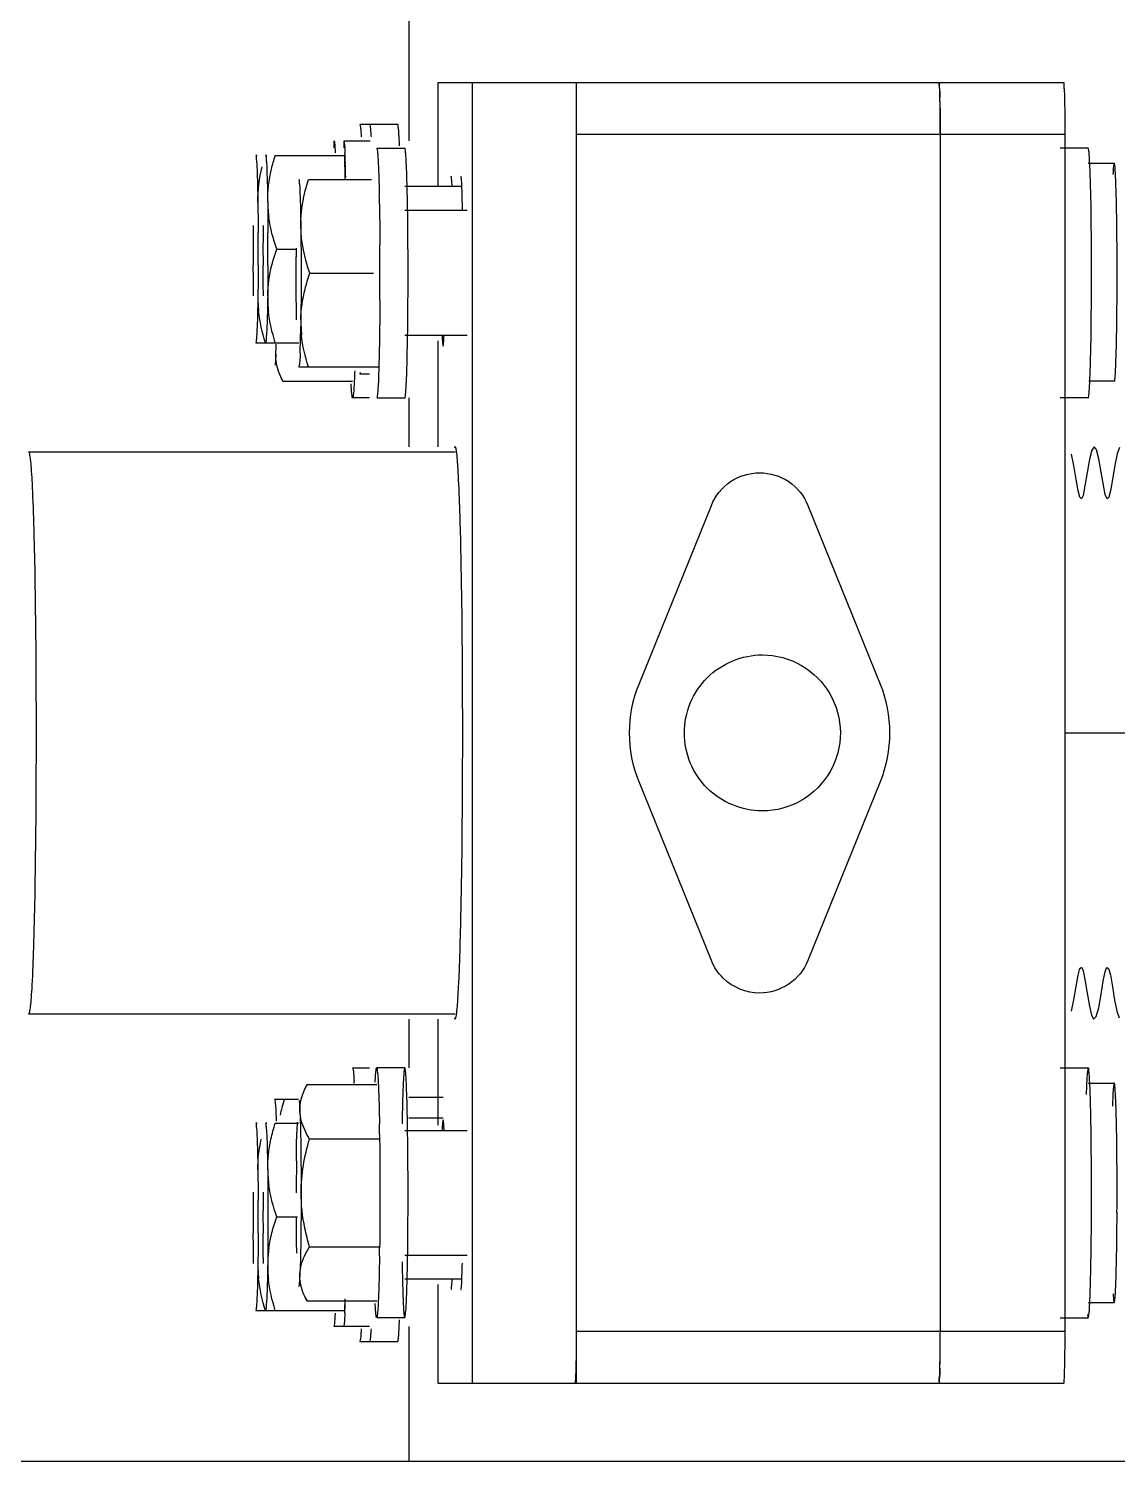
# Model space of a CAD drawing. Header units: millimetres. Extents: x 32496 to 166256, y 3504 to 23939.
# Drawn here: x 98255.1 to 98359.7, y 8093.1 to 8230.8 of the extents above; entities that cross this region are included whole.
import ezdxf

# ---------------------------------------------------------------- set-up
doc = ezdxf.new("R2010")
doc.units = ezdxf.units.MM
doc.layers.get('0').update_dxf_attribs({"lineweight": 35})
doc.layers.add('变压器模型_1__0', color=7, linetype='Continuous')

# ---------------------------------------------------------------- blocks, each defined once
blk = doc.blocks.new('gtrytrgtrr')
at = {"layer": '变压器模型_1__0', "color": 6, "linetype": 'Continuous'}
for p, q in [((66514.76, -72484.29), (66514.76, -72856.4)), ((66517.59, -72860.79), (66517.59, -72850.79)), ((66517.59, -72850.79), (66577.71, -72850.79)), ((66520.86, -72850.79), (66520.86, -72975.79)), ((66530.86, -72850.79), (66530.86, -72975.79)), ((66510.06, -72854.79), (66513.7, -72854.79)), ((66565.85, -72970.79), (66565.85, -72855.79)), ((66577.84, -72970.79), (66577.84, -72855.79)), ((66507.6, -72857.08), (66507.61, -72856.4)), ((66508.55, -72857.08), (66508.55, -72856.4)), ((66508.55, -72856.4), (66511.05, -72856.4)), ((66511.69, -72857.1), (66514.39, -72857.1)), ((66580.06, -72857.1), (66577.36, -72857.1)), ((66500.2, -72857.79), (66500.06, -72857.79)), ((66501.14, -72857.79), (66501, -72857.79)), ((66501.94, -72857.79), (66508.64, -72857.79)), ((66508.67, -72860.04), (66508.64, -72857.79)), ((66580.06, -72858.55), (66582.56, -72858.55)), ((66505.13, -72860.1), (66511.2, -72860.1)), ((66519.78, -72860.79), (66514.39, -72860.79)), ((66511.95, -72862.49), (66511.96, -72862.97)), ((66520.38, -72863.1), (66514.39, -72863.1)), ((66502.08, -72866.79), (66503.98, -72866.79)), ((66505.26, -72869.1), (66511.38, -72869.1)), ((66511.96, -72875.22), (66511.95, -72875.69)), ((66520.38, -72875.1), (66514.39, -72875.1)), ((66500.06, -72875.79), (66501, -72875.79)), ((66501, -72875.79), (66504.19, -72875.79)), ((66517.59, -72885.79), (66517.59, -72875.6)), ((66504.19, -72878.1), (66511.82, -72878.1)), ((66502.52, -72879.22), (66502.68, -72879.49)), ((66502.68, -72879.49), (66509.37, -72879.49)), ((66510.06, -72878.79), (66511, -72878.79)), ((66582.61, -72879.49), (66580.11, -72879.49)), ((66511, -72881.1), (66509.37, -72881.1)), ((66511.69, -72881.1), (66514.39, -72881.1)), ((66514.76, -72881.1), (66514.76, -72885.79)), ((66580.06, -72881.1), (66577.36, -72881.1)), ((66478.24, -72886.29), (66519.23, -72886.29)), ((66583.07, -72885.86), (66582.83, -72886.47)), ((66579.75, -72889.56), (66579.56, -72890.46)), ((66581.7, -72890.39), (66581.52, -72889.49)), ((66536.9, -72908.6), (66543.85, -72891.42)), ((66553.12, -72891.42), (66560.07, -72908.6)), ((66543.85, -72935.17), (66536.9, -72917.98)), ((66560.07, -72917.98), (66553.12, -72935.17)), ((66579.25, -72935.94), (66579.4, -72935.79)), ((66581.69, -72936.25), (66581.83, -72935.85)), ((66582.19, -72936.54), (66582.39, -72937.7)), ((66580.17, -72939.55), (66580.39, -72940.41)), ((66478.24, -72940.29), (66519.23, -72940.29)), ((66514.76, -72940.79), (66514.76, -72945.49)), ((66517.59, -72950.99), (66517.59, -72940.79)), ((66580.39, -72940.41), (66580.58, -72940.77)), ((66509.37, -72945.49), (66511, -72945.49)), ((66514.39, -72945.49), (66511.69, -72945.49)), ((66577.36, -72945.49), (66580.06, -72945.49)), ((66580.06, -72946.94), (66582.56, -72946.94)), ((66504.99, -72947.09), (66504.83, -72947.36)), ((66504.99, -72947.09), (66511.69, -72947.09)), ((66514.76, -72948.29), (66518.07, -72948.29)), ((66501.87, -72948.49), (66504.18, -72948.49)), ((66500.2, -72950.79), (66500.06, -72950.79)), ((66501.14, -72950.79), (66501, -72950.79)), ((66501.94, -72950.79), (66504.18, -72950.79)), ((66514.76, -72950.29), (66518.07, -72950.29)), ((66505.23, -72952.29), (66511.92, -72952.29)), ((66514.39, -72951.49), (66520.38, -72951.49)), ((66502.08, -72959.79), (66504.07, -72959.79)), ((66505.23, -72962.68), (66511.92, -72962.68)), ((66514.39, -72963.49), (66520.38, -72963.49)), ((66519.78, -72965.79), (66514.39, -72965.79)), ((66504.83, -72967.61), (66504.99, -72967.88)), ((66517.59, -72975.79), (66517.59, -72966.29)), ((66500.06, -72968.79), (66501, -72968.79)), ((66501, -72968.79), (66508.64, -72968.79)), ((66504.99, -72967.88), (66511.69, -72967.88)), ((66508.64, -72968.79), (66508.65, -72967.67)), ((66580.06, -72968.04), (66582.56, -72968.04)), ((66511, -72970.34), (66507.56, -72970.34)), ((66514.39, -72969.49), (66511.69, -72969.49)), ((66514.76, -72970.34), (66514.76, -72983.29)), ((66577.36, -72969.49), (66580.06, -72969.49)), ((66510.06, -72971.79), (66513.7, -72971.79)), ((66517.59, -72975.79), (66577.71, -72975.79)), ((66441.26, -72983.29), (66963.68, -72983.29))]:
    blk.add_line(p, q, dxfattribs=at)
at = {"layer": '变压器模型_1__0', "color": 9, "linetype": 'Continuous'}
for p, q in [((66577.84, -72855.79), (66530.86, -72855.79)), ((66577.84, -72913.29), (66652.84, -72913.29)), ((66530.86, -72970.79), (66577.84, -72970.79))]:
    blk.add_line(p, q, dxfattribs=at)
at = {"layer": '变压器模型_1__0', "color": 6, "linetype": 'Continuous'}
for points in [[(66580.4, -72886.13), (66580.18, -72886.99), (66579.96, -72888.25), (66579.75, -72889.56)], [(66580.83, -72886.02), (66580.63, -72885.8), (66580.4, -72886.13)], [(66581.09, -72886.94), (66580.86, -72886.09), (66580.83, -72886.02)], [(66579.09, -72890.03), (66578.9, -72888.95), (66578.68, -72887.6), (66578.46, -72886.5)], [(66581.52, -72889.49), (66581.32, -72888.23), (66581.09, -72886.94)], [(66582.83, -72886.47), (66582.61, -72887.56), (66582.38, -72888.93), (66582.19, -72890.03), (66582.03, -72890.64), (66582, -72890.7)], [(66579.56, -72890.46), (66579.41, -72890.78), (66579.25, -72890.65), (66579.09, -72890.03)], [(66582, -72890.7), (66581.87, -72890.78), (66581.7, -72890.39)], [(66578.47, -72940.03), (66578.68, -72938.94), (66578.9, -72937.65), (66579.08, -72936.56), (66579.25, -72935.94)], [(66579.4, -72935.79), (66579.57, -72936.16), (66579.74, -72936.99), (66579.95, -72938.3), (66580.17, -72939.55)], [(66581.83, -72935.85), (66581.85, -72935.82), (66582.02, -72935.92), (66582.19, -72936.54)], [(66580.84, -72940.55), (66581.08, -72939.7), (66581.31, -72938.41), (66581.51, -72937.16), (66581.69, -72936.25)], [(66582.39, -72937.7), (66582.6, -72938.98), (66582.81, -72940.04), (66583.02, -72940.66)], [(66580.58, -72940.77), (66580.61, -72940.78), (66580.84, -72940.55)]]:
    blk.add_lwpolyline(points, dxfattribs=at)
for centre, radius, start, end in [((66472.96, -72854.64), 92.88, 0.8348, 1.4687), ((66483.76, -72857.61), 30.12, 3.0116, 3.7504), ((66456.51, -72859.03), 57.41, 2.1398, 2.9904), ((66442.07, -72860.67), 66.64, 1.8286, 2.7011), ((66377.34, -72862.79), 131.4, 1.2619, 1.8527), ((66513.26, -72862.1), 12.05, 180.9212, 187.9254), ((66269.56, -72866.65), 242.43, 0.9828, 1.1846), ((66325.94, -72866.88), 254.43, 0.9014, 1.1645), ((66333.03, -72867.59), 249.8, 0.8397, 0.9751), ((66819.79, -72866.71), 319.97, 179.6105, 179.7349), ((66837.15, -72866.79), 337.33, 179.7345, 180.2655), ((66162.97, -72866.79), 337.33, 359.7345, 0.2655), ((66820.82, -72866.71), 320.05, 179.6122, 179.7348), ((66838.09, -72866.79), 337.33, 179.7345, 180.2655), ((66163.91, -72866.79), 337.33, 359.7345, 0.2655), ((66822.72, -72869.01), 318.77, 179.5882, 179.735), ((66065.28, -72869.1), 446.72, 359.6639, 0.3483), ((66067.98, -72869.1), 446.72, 359.6517, 0.3361), ((66133.66, -72869.1), 446.72, 359.6517, 0.3361), ((66512.25, -72871.46), 11.98, 179.1833, 186.2132), ((66513.19, -72871.46), 11.98, 179.1833, 186.2132), ((66516.38, -72873.77), 11.98, 179.1789, 186.2104), ((66295.73, -72870.05), 287.1, 359.1498, 359.3636), ((66259.75, -72871.3), 254.93, 358.8194, 359.1184), ((66327.91, -72871.35), 252.46, 358.8185, 359.0985), ((66342.82, -72870.75), 240.01, 358.9188, 359.1511), ((66436.88, -72874.01), 65.18, 357.462, 358.3113), ((66535.62, -72877.49), 44.64, 356.9442, 357.304), ((66441.35, -72933.8), 78.3, 356.3803, 357.1947), ((66464.98, -72949.09), 44.6, 2.6983, 3.0559), ((66514.57, -72951.42), 68.2, 1.8464, 2.6374), ((66518.39, -72953.57), 16.38, 164.8248, 167.5179), ((66521.05, -72954.3), 19.14, 162.3179, 164.8199), ((66627.95, -72954.39), 123.97, 178.29, 178.7572), ((66234.24, -72955.67), 277.75, 0.8815, 0.9953), ((66204.29, -72956.13), 307.71, 0.7371, 0.8811), ((66206.19, -72956.14), 308.5, 0.7317, 0.8813), ((66274.43, -72956.11), 305.94, 0.7313, 0.9028), ((66342.15, -72955.84), 240.68, 0.8359, 1.0706), ((66827.7, -72957.44), 323.74, 179.4632, 180.0079), ((66513.26, -72955.1), 12.05, 180.9212, 187.9254), ((66818.66, -72959.7), 318.84, 179.5895, 179.735), ((66819.7, -72959.7), 318.93, 179.5912, 179.735), ((66132.38, -72957.48), 448, 359.8636, 359.9998), ((66190.39, -72957.48), 392.45, 359.8388, 359.9997), ((66837.15, -72959.79), 337.33, 179.7345, 180.2655), ((66162.97, -72959.79), 337.33, 359.7345, 0.2655), ((66838.09, -72959.79), 337.33, 179.7345, 180.2655), ((66168.6, -72957.69), 411.78, 359.3948, 359.7662), ((66189.91, -72957.49), 392.92, 359.7219, 359.8393), ((66801.47, -72957.74), 297.52, 180.4042, 180.5436), ((66513.26, -72964.48), 12.05, 172.0785, 179.08), ((66203.49, -72958.83), 308.5, 359.1187, 359.2683), ((66206.99, -72958.84), 307.71, 359.1189, 359.2629), ((66270.91, -72958.81), 309.46, 359.0981, 359.2996), ((66341.81, -72959.13), 241.02, 358.9303, 359.189), ((66512.25, -72964.46), 11.98, 179.1833, 186.2132), ((66513.19, -72964.46), 11.98, 179.1833, 186.2132), ((66382.51, -72962.55), 132.14, 358.0943, 358.5196), ((66443.84, -72966), 64.86, 357.299, 358.1396), ((66456.93, -72967.57), 56.98, 356.9905, 357.8633), ((66472.96, -72971.95), 92.88, 358.5313, 359.1652)]:
    blk.add_arc(centre, radius, start, end, dxfattribs=at)
for points, knots in [([(66565.85, -72855.79), (66565.85, -72855.15), (66565.84, -72853.98), (66565.82, -72852.58), (66565.79, -72851.7), (66565.79, -72851.21), (66565.73, -72850.99), (66565.75, -72850.79), (66565.72, -72850.79)], [0, 0, 0, 0, 0.381777, 0.706451, 0.830657, 0.922865, 0.979922, 1, 1, 1, 1]), ([(66565.72, -72850.79), (66565.77, -72850.79), (66565.71, -72851.15), (66565.77, -72851.3), (66565.78, -72851.47)], [0, 0, 0, 0, 0.259581, 1, 1, 1, 1]), ([(66577.83, -72853.28), (66577.82, -72852.94), (66577.79, -72852.35), (66577.81, -72851.51), (66577.71, -72851.15), (66577.77, -72850.79), (66577.71, -72850.79)], [0, 0, 0, 0, 0.413672, 0.730793, 0.930119, 1, 1, 1, 1]), ([(66565.83, -72853.28), (66565.83, -72853.48), (66565.84, -72854.32), (66565.85, -72855.15), (66565.85, -72855.79)], [0, 0, 0, 0, 0.235517, 1, 1, 1, 1]), ([(66577.84, -72855.79), (66577.84, -72855.15), (66577.84, -72854.32), (66577.83, -72853.48), (66577.83, -72853.28)], [0, 0, 0, 0, 0.764478, 1, 1, 1, 1]), ([(66510.06, -72854.79), (66510.09, -72854.79), (66510.1, -72854.95), (66510.14, -72855.13), (66510.17, -72855.54), (66510.19, -72855.84), (66510.2, -72856.02)], [0, 0, 0, 0, 0.069702, 0.260174, 0.571225, 1, 1, 1, 1]), ([(66511, -72854.79), (66511.03, -72854.79), (66511.04, -72854.95), (66511.08, -72855.13), (66511.11, -72855.54), (66511.13, -72855.84), (66511.14, -72856.02)], [0, 0, 0, 0, 0.069702, 0.260174, 0.571225, 1, 1, 1, 1]), ([(66513.8, -72855.4), (66513.79, -72855.24), (66513.74, -72855.11), (66513.75, -72854.79), (66513.7, -72854.79)], [0, 0, 0, 0, 0.738446, 1, 1, 1, 1]), ([(66513.82, -72855.64), (66513.81, -72855.6), (66513.81, -72855.52), (66513.8, -72855.44), (66513.8, -72855.4)], [0, 0, 0, 0, 0.520681, 1, 1, 1, 1]), ([(66507.61, -72856.4), (66507.62, -72856.46), (66507.66, -72856.84), (66507.68, -72857.22), (66507.69, -72857.53)], [0, 0, 0, 0, 0.162069, 1, 1, 1, 1]), ([(66508.55, -72856.4), (66508.56, -72856.46), (66508.6, -72856.84), (66508.62, -72857.22), (66508.63, -72857.53)], [0, 0, 0, 0, 0.162069, 1, 1, 1, 1]), ([(66511.69, -72857.1), (66511.71, -72857.1), (66511.73, -72857.25), (66511.77, -72857.44), (66511.79, -72857.85), (66511.81, -72858.15), (66511.82, -72858.32)], [0, 0, 0, 0, 0.069702, 0.260174, 0.571225, 1, 1, 1, 1]), ([(66514.52, -72858.34), (66514.51, -72858.16), (66514.49, -72857.86), (66514.47, -72857.44), (66514.43, -72857.26), (66514.41, -72857.1), (66514.39, -72857.1)], [0, 0, 0, 0, 0.428782, 0.739861, 0.93035, 1, 1, 1, 1]), ([(66580.2, -72858.34), (66580.19, -72858.16), (66580.17, -72857.86), (66580.15, -72857.44), (66580.1, -72857.26), (66580.09, -72857.1), (66580.06, -72857.1)], [0, 0, 0, 0, 0.428782, 0.739861, 0.93035, 1, 1, 1, 1]), ([(66500.06, -72857.79), (66500.12, -72857.79), (66500.09, -72858.11), (66500.18, -72858.46), (66500.18, -72859.26), (66500.21, -72859.82), (66500.22, -72860.16)], [0, 0, 0, 0, 0.067704, 0.261039, 0.575205, 1, 1, 1, 1]), ([(66501, -72857.79), (66501.06, -72857.79), (66501.03, -72858.11), (66501.12, -72858.45), (66501.12, -72859.25), (66501.15, -72859.81), (66501.16, -72860.14)], [0, 0, 0, 0, 0.0677, 0.260989, 0.575133, 1, 1, 1, 1]), ([(66511.82, -72858.32), (66511.84, -72858.54), (66511.89, -72859.65), (66511.91, -72860.75), (66511.93, -72861.64)], [0, 0, 0, 0, 0.196806, 1, 1, 1, 1]), ([(66514.61, -72860.62), (66514.6, -72860.4), (66514.58, -72859.64), (66514.55, -72858.88), (66514.52, -72858.34)], [0, 0, 0, 0, 0.291747, 1, 1, 1, 1]), ([(66580.31, -72861.71), (66580.3, -72861.37), (66580.28, -72860.25), (66580.24, -72859.12), (66580.2, -72858.34)], [0, 0, 0, 0, 0.300006, 1, 1, 1, 1]), ([(66582.56, -72858.55), (66582.54, -72858.55), (66582.53, -72858.68), (66582.46, -72858.98), (66582.45, -72859.36), (66582.44, -72859.62)], [0, 0, 0, 0, 0.069707, 0.260191, 1, 1, 1, 1]), ([(66582.59, -72858.59), (66582.58, -72858.58), (66582.58, -72858.56), (66582.57, -72858.55), (66582.56, -72858.55)], [0, 0, 0, 0, 0.679669, 1, 1, 1, 1]), ([(66582.61, -72858.73), (66582.61, -72858.71), (66582.6, -72858.66), (66582.59, -72858.61), (66582.59, -72858.59)], [0, 0, 0, 0, 0.582275, 1, 1, 1, 1]), ([(66582.69, -72859.84), (66582.69, -72859.71), (66582.67, -72859.35), (66582.65, -72858.98), (66582.61, -72858.73)], [0, 0, 0, 0, 0.330664, 1, 1, 1, 1]), ([(66500.22, -72860.16), (66500.23, -72860.32), (66500.24, -72861.03), (66500.26, -72861.74), (66500.27, -72862.29)], [0, 0, 0, 0, 0.226969, 1, 1, 1, 1]), ([(66501.16, -72860.14), (66501.17, -72860.3), (66501.19, -72861.02), (66501.2, -72861.74), (66501.21, -72862.29)], [0, 0, 0, 0, 0.226654, 1, 1, 1, 1]), ([(66504.19, -72860.1), (66504.24, -72860.1), (66504.22, -72860.38), (66504.3, -72860.69), (66504.3, -72861.4), (66504.33, -72861.9), (66504.34, -72862.2)], [0, 0, 0, 0, 0.067688, 0.260366, 0.574189, 1, 1, 1, 1]), ([(66518.93, -72860.76), (66518.92, -72860.52), (66518.92, -72860.18), (66518.86, -72859.92), (66518.86, -72859.79), (66518.83, -72859.79)], [0, 0, 0, 0, 0.739652, 0.93109, 1, 1, 1, 1]), ([(66519.87, -72860.76), (66519.86, -72860.52), (66519.86, -72860.18), (66519.8, -72859.92), (66519.8, -72859.79), (66519.78, -72859.79)], [0, 0, 0, 0, 0.739652, 0.93109, 1, 1, 1, 1]), ([(66582.79, -72863.34), (66582.79, -72862.99), (66582.76, -72861.82), (66582.73, -72860.65), (66582.69, -72859.84)], [0, 0, 0, 0, 0.298013, 1, 1, 1, 1]), ([(66514.66, -72862.97), (66514.65, -72862.76), (66514.64, -72861.98), (66514.62, -72861.2), (66514.61, -72860.62)], [0, 0, 0, 0, 0.26773, 1, 1, 1, 1]), ([(66519.93, -72863.06), (66519.93, -72862.83), (66519.91, -72862.06), (66519.89, -72861.3), (66519.87, -72860.76)], [0, 0, 0, 0, 0.294155, 1, 1, 1, 1]), ([(66500.27, -72862.29), (66500.27, -72862.52), (66500.28, -72863.5), (66500.29, -72864.48), (66500.29, -72865.23)], [0, 0, 0, 0, 0.236446, 1, 1, 1, 1]), ([(66501.21, -72862.29), (66501.21, -72862.52), (66501.22, -72863.5), (66501.23, -72864.48), (66501.24, -72865.23)], [0, 0, 0, 0, 0.236446, 1, 1, 1, 1]), ([(66504.34, -72862.2), (66504.35, -72862.38), (66504.37, -72863.18), (66504.38, -72863.98), (66504.39, -72864.6)], [0, 0, 0, 0, 0.222097, 1, 1, 1, 1]), ([(66511.96, -72862.97), (66511.96, -72863.24), (66511.98, -72864.38), (66511.99, -72865.51), (66511.99, -72866.38)], [0, 0, 0, 0, 0.237739, 1, 1, 1, 1]), ([(66514.69, -72866.48), (66514.69, -72866.17), (66514.68, -72865), (66514.67, -72863.84), (66514.66, -72862.97)], [0, 0, 0, 0, 0.260923, 1, 1, 1, 1]), ([(66580.37, -72866.48), (66580.37, -72866.16), (66580.36, -72864.96), (66580.35, -72863.76), (66580.33, -72862.88)], [0, 0, 0, 0, 0.261388, 1, 1, 1, 1]), ([(66582.84, -72868.18), (66582.84, -72867.81), (66582.83, -72866.39), (66582.82, -72864.97), (66582.8, -72863.93)], [0, 0, 0, 0, 0.260839, 1, 1, 1, 1]), ([(66504.39, -72864.6), (66504.4, -72865.32), (66504.43, -72868.32), (66504.43, -72871.32), (66504.39, -72873.6)], [0, 0, 0, 0, 0.241088, 1, 1, 1, 1]), ([(66499.86, -72871.29), (66499.85, -72871.06), (66499.84, -72870.08), (66499.83, -72869.1), (66499.83, -72868.35)], [0, 0, 0, 0, 0.236446, 1, 1, 1, 1]), ([(66500.29, -72868.35), (66500.29, -72868.61), (66500.29, -72869.59), (66500.28, -72870.57), (66500.27, -72871.29)], [0, 0, 0, 0, 0.261286, 1, 1, 1, 1]), ([(66500.8, -72871.29), (66500.8, -72871.06), (66500.78, -72870.08), (66500.78, -72869.1), (66500.77, -72868.35)], [0, 0, 0, 0, 0.236446, 1, 1, 1, 1]), ([(66501.24, -72868.35), (66501.23, -72868.61), (66501.23, -72869.59), (66501.22, -72870.57), (66501.21, -72871.29)], [0, 0, 0, 0, 0.261286, 1, 1, 1, 1]), ([(66503.98, -72873.6), (66503.98, -72873.12), (66503.95, -72871.1), (66503.95, -72869.08), (66503.96, -72867.53)], [0, 0, 0, 0, 0.234212, 1, 1, 1, 1]), ([(66582.82, -72873.24), (66582.82, -72872.83), (66582.84, -72871.15), (66582.84, -72869.46), (66582.84, -72868.18)], [0, 0, 0, 0, 0.240744, 1, 1, 1, 1]), ([(66500.27, -72871.29), (66500.26, -72871.72), (66500.23, -72873.04), (66500.21, -72874.36), (66500.14, -72875.25)], [0, 0, 0, 0, 0.324034, 1, 1, 1, 1]), ([(66501.21, -72871.29), (66501.2, -72871.72), (66501.18, -72873.04), (66501.15, -72874.36), (66501.08, -72875.25)], [0, 0, 0, 0, 0.324034, 1, 1, 1, 1]), ([(66511.99, -72871.72), (66511.99, -72872.02), (66511.98, -72873.19), (66511.97, -72874.36), (66511.96, -72875.22)], [0, 0, 0, 0, 0.260923, 1, 1, 1, 1]), ([(66514.66, -72875.22), (66514.66, -72874.95), (66514.68, -72873.82), (66514.69, -72872.68), (66514.69, -72871.81)], [0, 0, 0, 0, 0.237739, 1, 1, 1, 1]), ([(66580.33, -72875.32), (66580.34, -72875.04), (66580.35, -72873.87), (66580.36, -72872.7), (66580.37, -72871.81)], [0, 0, 0, 0, 0.237177, 1, 1, 1, 1]), ([(66504.39, -72873.6), (66504.38, -72874.63), (66504.27, -72876.1), (66504.34, -72877.62), (66504.21, -72878.06)], [0, 0, 0, 0, 0.69153, 1, 1, 1, 1]), ([(66501.08, -72875.25), (66501.08, -72875.31), (66501.06, -72875.48), (66501.06, -72875.65), (66501.02, -72875.76)], [0, 0, 0, 0, 0.35839, 1, 1, 1, 1]), ([(66517.98, -72875.11), (66517.99, -72875.36), (66517.99, -72875.7), (66518.05, -72875.97), (66518.05, -72876.1), (66518.07, -72876.1)], [0, 0, 0, 0, 0.739541, 0.931139, 1, 1, 1, 1]), ([(66518.07, -72876.1), (66518.09, -72876.1), (66518.09, -72875.97), (66518.15, -72875.71), (66518.15, -72875.36), (66518.16, -72875.12)], [0, 0, 0, 0, 0.069145, 0.260721, 1, 1, 1, 1]), ([(66582.73, -72877.34), (66582.74, -72877.19), (66582.76, -72876.5), (66582.78, -72875.81), (66582.79, -72875.28)], [0, 0, 0, 0, 0.2253, 1, 1, 1, 1]), ([(66500.08, -72875.76), (66500.08, -72875.77), (66500.08, -72875.78), (66500.07, -72875.79), (66500.06, -72875.79)], [0, 0, 0, 0, 0.6749, 1, 1, 1, 1]), ([(66500.1, -72875.65), (66500.1, -72875.67), (66500.09, -72875.71), (66500.09, -72875.74), (66500.08, -72875.76)], [0, 0, 0, 0, 0.579917, 1, 1, 1, 1]), ([(66501.02, -72875.76), (66501.02, -72875.77), (66501.02, -72875.78), (66501.01, -72875.79), (66501, -72875.79)], [0, 0, 0, 0, 0.6749, 1, 1, 1, 1]), ([(66511.95, -72875.69), (66511.94, -72876.12), (66511.91, -72877.5), (66511.88, -72878.89), (66511.83, -72879.86)], [0, 0, 0, 0, 0.304127, 1, 1, 1, 1]), ([(66514.52, -72879.87), (66514.54, -72879.65), (66514.59, -72878.55), (66514.61, -72877.44), (66514.63, -72876.55)], [0, 0, 0, 0, 0.196806, 1, 1, 1, 1]), ([(66580.21, -72879.59), (66580.22, -72879.38), (66580.27, -72878.37), (66580.29, -72877.36), (66580.31, -72876.55)], [0, 0, 0, 0, 0.205398, 1, 1, 1, 1]), ([(66501.99, -72876.89), (66501.99, -72877.01), (66501.97, -72877.37), (66501.95, -72877.73), (66501.92, -72877.96)], [0, 0, 0, 0, 0.337315, 1, 1, 1, 1]), ([(66504.21, -72878.06), (66504.21, -72878.07), (66504.2, -72878.08), (66504.19, -72878.1), (66504.19, -72878.1)], [0, 0, 0, 0, 0.6749, 1, 1, 1, 1]), ([(66582.68, -72878.6), (66582.69, -72878.51), (66582.71, -72878.09), (66582.72, -72877.67), (66582.73, -72877.34)], [0, 0, 0, 0, 0.216463, 1, 1, 1, 1]), ([(66509.57, -72878.5), (66509.56, -72878.75), (66509.53, -72879.52), (66509.5, -72880.28), (66509.44, -72880.79)], [0, 0, 0, 0, 0.333885, 1, 1, 1, 1]), ([(66510.07, -72878.78), (66510.07, -72878.78), (66510.07, -72878.79), (66510.06, -72878.79), (66510.06, -72878.79)], [0, 0, 0, 0, 0.616011, 1, 1, 1, 1]), ([(66510.1, -72878.66), (66510.1, -72878.68), (66510.09, -72878.72), (66510.08, -72878.76), (66510.07, -72878.78)], [0, 0, 0, 0, 0.613394, 1, 1, 1, 1]), ([(66582.61, -72879.49), (66582.62, -72879.44), (66582.65, -72879.14), (66582.67, -72878.84), (66582.68, -72878.6)], [0, 0, 0, 0, 0.169211, 1, 1, 1, 1]), ([(66509.37, -72881.1), (66509.34, -72881.1), (66509.33, -72880.92), (66509.28, -72880.72), (66509.26, -72880.26), (66509.24, -72879.94), (66509.23, -72879.74)], [0, 0, 0, 0, 0.06828, 0.257991, 0.570427, 1, 1, 1, 1]), ([(66509.44, -72880.79), (66509.44, -72880.83), (66509.41, -72880.92), (66509.43, -72881.1), (66509.37, -72881.1)], [0, 0, 0, 0, 0.428297, 1, 1, 1, 1]), ([(66511.83, -72879.86), (66511.82, -72880.04), (66511.79, -72880.34), (66511.77, -72880.75), (66511.73, -72880.94), (66511.72, -72881.1), (66511.69, -72881.1)], [0, 0, 0, 0, 0.428782, 0.739861, 0.93035, 1, 1, 1, 1]), ([(66514.39, -72881.1), (66514.41, -72881.1), (66514.43, -72880.94), (66514.47, -72880.75), (66514.49, -72880.35), (66514.51, -72880.05), (66514.52, -72879.87)], [0, 0, 0, 0, 0.069702, 0.260174, 0.571225, 1, 1, 1, 1]), ([(66580.06, -72881.1), (66580.09, -72881.1), (66580.1, -72880.94), (66580.15, -72880.75), (66580.17, -72880.35), (66580.19, -72880.05), (66580.2, -72879.87)], [0, 0, 0, 0, 0.069702, 0.260174, 0.571225, 1, 1, 1, 1]), ([(66519.23, -72885.79), (66519.21, -72885.79), (66519.18, -72885.84), (66519.17, -72885.88), (66519.16, -72885.91)], [0, 0, 0, 0, 0.318941, 1, 1, 1, 1]), ([(66519.29, -72885.91), (66519.28, -72885.88), (66519.27, -72885.84), (66519.24, -72885.79), (66519.23, -72885.79)], [0, 0, 0, 0, 0.679655, 1, 1, 1, 1]), ([(66519.38, -72886.4), (66519.37, -72886.35), (66519.35, -72886.18), (66519.32, -72886.02), (66519.29, -72885.91)], [0, 0, 0, 0, 0.320442, 1, 1, 1, 1]), ([(66519.56, -72888.97), (66519.55, -72888.69), (66519.5, -72887.84), (66519.45, -72886.98), (66519.38, -72886.4)], [0, 0, 0, 0, 0.320484, 1, 1, 1, 1]), ([(66519.74, -72893.84), (66519.72, -72893.38), (66519.68, -72891.75), (66519.62, -72890.12), (66519.56, -72888.97)], [0, 0, 0, 0, 0.287235, 1, 1, 1, 1]), ([(66543.85, -72891.42), (66544.22, -72890.51), (66545.52, -72888.89), (66547.51, -72888.29), (66548.48, -72888.29)], [0, 0, 0, 0, 0.499901, 1, 1, 1, 1]), ([(66548.48, -72888.29), (66549.46, -72888.29), (66551.45, -72888.89), (66552.75, -72890.51), (66553.12, -72891.42)], [0, 0, 0, 0, 0.499812, 1, 1, 1, 1]), ([(66519.95, -72913.29), (66519.95, -72911.51), (66519.93, -72905.02), (66519.86, -72898.54), (66519.74, -72893.84)], [0, 0, 0, 0, 0.275336, 1, 1, 1, 1]), ([(66548.75, -72920.79), (66546.83, -72920.79), (66542.85, -72919.17), (66540.45, -72913.29), (66542.85, -72907.42), (66546.83, -72905.79), (66548.75, -72905.79)], [0, 0, 0, 0, 0.250033, 0.499974, 0.749928, 1, 1, 1, 1]), ([(66555.23, -72909.53), (66555.88, -72910.65), (66556.6, -72913.26), (66555.9, -72915.88), (66555.26, -72917)], [0, 0, 0, 0, 0.500001, 1, 1, 1, 1]), ([(66519.73, -72932.86), (66519.77, -72931.47), (66519.91, -72924.94), (66519.95, -72918.42), (66519.95, -72913.29)], [0, 0, 0, 0, 0.213615, 1, 1, 1, 1]), ([(66519.56, -72937.63), (66519.58, -72937.3), (66519.65, -72935.71), (66519.7, -72934.11), (66519.73, -72932.86)], [0, 0, 0, 0, 0.211721, 1, 1, 1, 1]), ([(66553.12, -72935.17), (66552.75, -72936.07), (66551.45, -72937.69), (66549.46, -72938.29), (66548.48, -72938.29)], [0, 0, 0, 0, 0.500044, 1, 1, 1, 1]), ([(66519.29, -72940.67), (66519.32, -72940.58), (66519.43, -72939.94), (66519.46, -72939.3), (66519.5, -72938.75)], [0, 0, 0, 0, 0.13922, 1, 1, 1, 1]), ([(66519.16, -72940.67), (66519.17, -72940.7), (66519.18, -72940.74), (66519.21, -72940.79), (66519.23, -72940.79)], [0, 0, 0, 0, 0.679655, 1, 1, 1, 1]), ([(66519.23, -72940.79), (66519.24, -72940.79), (66519.27, -72940.74), (66519.29, -72940.7), (66519.29, -72940.67)], [0, 0, 0, 0, 0.318941, 1, 1, 1, 1]), ([(66509.37, -72945.49), (66509.4, -72945.49), (66509.41, -72945.64), (66509.46, -72945.83), (66509.48, -72946.24), (66509.5, -72946.53), (66509.51, -72946.71)], [0, 0, 0, 0, 0.069702, 0.260174, 0.571225, 1, 1, 1, 1]), ([(66511.61, -72945.8), (66511.62, -72945.75), (66511.64, -72945.67), (66511.63, -72945.49), (66511.69, -72945.49)], [0, 0, 0, 0, 0.428297, 1, 1, 1, 1]), ([(66511.69, -72945.49), (66511.74, -72945.49), (66511.73, -72945.83), (66511.82, -72946.2), (66511.83, -72947.06), (66511.87, -72947.67), (66511.88, -72948.03)], [0, 0, 0, 0, 0.067125, 0.259821, 0.57384, 1, 1, 1, 1]), ([(66514.39, -72945.49), (66514.36, -72945.49), (66514.34, -72945.63), (66514.33, -72945.7), (66514.32, -72945.78)], [0, 0, 0, 0, 0.267184, 1, 1, 1, 1]), ([(66514.46, -72945.8), (66514.45, -72945.75), (66514.43, -72945.67), (66514.45, -72945.49), (66514.39, -72945.49)], [0, 0, 0, 0, 0.428297, 1, 1, 1, 1]), ([(66580.06, -72945.49), (66580.01, -72945.49), (66580.02, -72945.83), (66579.93, -72946.2), (66579.91, -72947.06), (66579.88, -72947.67), (66579.87, -72948.03)], [0, 0, 0, 0, 0.067125, 0.259821, 0.57384, 1, 1, 1, 1]), ([(66580.13, -72945.8), (66580.13, -72945.75), (66580.11, -72945.67), (66580.12, -72945.49), (66580.06, -72945.49)], [0, 0, 0, 0, 0.428297, 1, 1, 1, 1]), ([(66511.54, -72946.84), (66511.55, -72946.73), (66511.57, -72946.38), (66511.59, -72946.04), (66511.61, -72945.8)], [0, 0, 0, 0, 0.312587, 1, 1, 1, 1]), ([(66514.32, -72945.78), (66514.3, -72945.9), (66514.24, -72946.65), (66514.21, -72947.4), (66514.19, -72948.03)], [0, 0, 0, 0, 0.161144, 1, 1, 1, 1]), ([(66514.58, -72948.08), (66514.57, -72947.83), (66514.54, -72947.07), (66514.51, -72946.3), (66514.46, -72945.8)], [0, 0, 0, 0, 0.333885, 1, 1, 1, 1]), ([(66580.2, -72946.67), (66580.19, -72946.58), (66580.18, -72946.29), (66580.16, -72946), (66580.13, -72945.8)], [0, 0, 0, 0, 0.307698, 1, 1, 1, 1]), ([(66580.26, -72948.08), (66580.25, -72947.95), (66580.24, -72947.48), (66580.22, -72947.01), (66580.2, -72946.67)], [0, 0, 0, 0, 0.282726, 1, 1, 1, 1]), ([(66582.56, -72946.94), (66582.51, -72946.94), (66582.53, -72947.23), (66582.44, -72947.56), (66582.43, -72948.32), (66582.4, -72948.85), (66582.39, -72949.17)], [0, 0, 0, 0, 0.067125, 0.259821, 0.57384, 1, 1, 1, 1]), ([(66582.62, -72947.21), (66582.62, -72947.14), (66582.6, -72947.07), (66582.59, -72946.94), (66582.56, -72946.94)], [0, 0, 0, 0, 0.733464, 1, 1, 1, 1]), ([(66511.88, -72948.03), (66511.89, -72948.24), (66511.92, -72949.18), (66511.94, -72950.12), (66511.95, -72950.85)], [0, 0, 0, 0, 0.221177, 1, 1, 1, 1]), ([(66514.19, -72948.03), (66514.18, -72948.24), (66514.16, -72949.18), (66514.14, -72950.12), (66514.12, -72950.85)], [0, 0, 0, 0, 0.221177, 1, 1, 1, 1]), ([(66514.66, -72951.4), (66514.65, -72951.09), (66514.63, -72949.99), (66514.61, -72948.88), (66514.58, -72948.08)], [0, 0, 0, 0, 0.279193, 1, 1, 1, 1]), ([(66580.33, -72951.29), (66580.33, -72950.99), (66580.31, -72949.92), (66580.28, -72948.85), (66580.26, -72948.08)], [0, 0, 0, 0, 0.278673, 1, 1, 1, 1]), ([(66582.7, -72948.28), (66582.69, -72948.17), (66582.67, -72947.81), (66582.65, -72947.45), (66582.62, -72947.21)], [0, 0, 0, 0, 0.316918, 1, 1, 1, 1]), ([(66501.87, -72948.49), (66501.92, -72948.49), (66501.9, -72948.77), (66501.98, -72949.08), (66501.99, -72949.79), (66502.02, -72950.29), (66502.03, -72950.59)], [0, 0, 0, 0, 0.067688, 0.260366, 0.574189, 1, 1, 1, 1]), ([(66504.23, -72948.62), (66504.24, -72948.68), (66504.28, -72949.03), (66504.29, -72949.39), (66504.31, -72949.69)], [0, 0, 0, 0, 0.160483, 1, 1, 1, 1]), ([(66504.31, -72949.69), (66504.31, -72949.83), (66504.34, -72950.5), (66504.36, -72951.17), (66504.37, -72951.7)], [0, 0, 0, 0, 0.209541, 1, 1, 1, 1]), ([(66582.79, -72951.34), (66582.78, -72951.15), (66582.77, -72950.44), (66582.75, -72949.73), (66582.73, -72949.22)], [0, 0, 0, 0, 0.274354, 1, 1, 1, 1]), ([(66500.06, -72950.79), (66500.11, -72950.79), (66500.09, -72951.08), (66500.13, -72951.2), (66500.14, -72951.33)], [0, 0, 0, 0, 0.259973, 1, 1, 1, 1]), ([(66501, -72950.79), (66501.05, -72950.79), (66501.03, -72951.08), (66501.07, -72951.2), (66501.08, -72951.33)], [0, 0, 0, 0, 0.259973, 1, 1, 1, 1]), ([(66518.07, -72950.49), (66518.05, -72950.49), (66518.05, -72950.61), (66517.99, -72950.88), (66517.99, -72951.22), (66517.98, -72951.46)], [0, 0, 0, 0, 0.069145, 0.260721, 1, 1, 1, 1]), ([(66518.09, -72950.54), (66518.09, -72950.53), (66518.09, -72950.51), (66518.08, -72950.49), (66518.07, -72950.49)], [0, 0, 0, 0, 0.703539, 1, 1, 1, 1]), ([(66518.16, -72951.47), (66518.16, -72951.36), (66518.14, -72951.05), (66518.13, -72950.73), (66518.09, -72950.54)], [0, 0, 0, 0, 0.361397, 1, 1, 1, 1]), ([(66500.14, -72951.33), (66500.15, -72951.43), (66500.18, -72951.95), (66500.2, -72952.48), (66500.21, -72952.9)], [0, 0, 0, 0, 0.192346, 1, 1, 1, 1]), ([(66501.08, -72951.33), (66501.09, -72951.43), (66501.12, -72951.95), (66501.14, -72952.48), (66501.16, -72952.9)], [0, 0, 0, 0, 0.192346, 1, 1, 1, 1]), ([(66503.97, -72954.41), (66503.97, -72954.17), (66503.98, -72953.26), (66503.99, -72952.36), (66504.01, -72951.7)], [0, 0, 0, 0, 0.268088, 1, 1, 1, 1]), ([(66504.37, -72951.7), (66504.38, -72952.13), (66504.41, -72954.06), (66504.42, -72955.99), (66504.42, -72957.49)], [0, 0, 0, 0, 0.222137, 1, 1, 1, 1]), ([(66511.97, -72952.17), (66511.97, -72952.6), (66511.99, -72954.37), (66512, -72956.14), (66512, -72957.49)], [0, 0, 0, 0, 0.239034, 1, 1, 1, 1]), ([(66514.7, -72957.49), (66514.7, -72957.03), (66514.7, -72955.27), (66514.68, -72953.51), (66514.67, -72952.2)], [0, 0, 0, 0, 0.256926, 1, 1, 1, 1]), ([(66580.38, -72957.49), (66580.38, -72957.03), (66580.37, -72955.27), (66580.36, -72953.51), (66580.34, -72952.2)], [0, 0, 0, 0, 0.256926, 1, 1, 1, 1]), ([(66500.21, -72952.9), (66500.22, -72953.07), (66500.24, -72953.87), (66500.26, -72954.67), (66500.27, -72955.29)], [0, 0, 0, 0, 0.222097, 1, 1, 1, 1]), ([(66501.16, -72952.9), (66501.16, -72953.07), (66501.18, -72953.87), (66501.2, -72954.67), (66501.21, -72955.29)], [0, 0, 0, 0, 0.222097, 1, 1, 1, 1]), ([(66582.84, -72957.49), (66582.84, -72957.09), (66582.84, -72955.54), (66582.82, -72953.99), (66582.81, -72952.84)], [0, 0, 0, 0, 0.256926, 1, 1, 1, 1]), ([(66500.27, -72955.29), (66500.27, -72955.52), (66500.28, -72956.5), (66500.29, -72957.48), (66500.29, -72958.23)], [0, 0, 0, 0, 0.236446, 1, 1, 1, 1]), ([(66501.21, -72955.29), (66501.21, -72955.76), (66501.24, -72957.79), (66501.24, -72959.81), (66501.24, -72961.35)], [0, 0, 0, 0, 0.234212, 1, 1, 1, 1]), ([(66504.42, -72957.49), (66504.42, -72958.26), (66504.41, -72960.86), (66504.39, -72963.46), (66504.31, -72965.28)], [0, 0, 0, 0, 0.298652, 1, 1, 1, 1]), ([(66512, -72957.49), (66512, -72957.94), (66512, -72959.7), (66511.98, -72961.46), (66511.97, -72962.77)], [0, 0, 0, 0, 0.256926, 1, 1, 1, 1]), ([(66514.67, -72962.8), (66514.67, -72962.37), (66514.69, -72960.6), (66514.7, -72958.83), (66514.7, -72957.49)], [0, 0, 0, 0, 0.239034, 1, 1, 1, 1]), ([(66504.01, -72963.27), (66504, -72963.06), (66503.99, -72962.16), (66503.97, -72961.26), (66503.97, -72960.56)], [0, 0, 0, 0, 0.230155, 1, 1, 1, 1]), ([(66582.8, -72962.54), (66582.81, -72962.29), (66582.82, -72961.24), (66582.83, -72960.19), (66582.83, -72959.39)], [0, 0, 0, 0, 0.238798, 1, 1, 1, 1]), ([(66499.86, -72964.29), (66499.85, -72964.06), (66499.84, -72963.08), (66499.83, -72962.1), (66499.83, -72961.35)], [0, 0, 0, 0, 0.236446, 1, 1, 1, 1]), ([(66500.29, -72961.35), (66500.29, -72961.61), (66500.29, -72962.59), (66500.28, -72963.57), (66500.27, -72964.29)], [0, 0, 0, 0, 0.261286, 1, 1, 1, 1]), ([(66500.8, -72964.29), (66500.8, -72964.06), (66500.78, -72963.08), (66500.78, -72962.1), (66500.77, -72961.35)], [0, 0, 0, 0, 0.236446, 1, 1, 1, 1]), ([(66501.24, -72961.35), (66501.23, -72961.61), (66501.23, -72962.59), (66501.22, -72963.57), (66501.21, -72964.29)], [0, 0, 0, 0, 0.261286, 1, 1, 1, 1]), ([(66500.27, -72964.29), (66500.26, -72964.72), (66500.23, -72966.04), (66500.21, -72967.36), (66500.14, -72968.25)], [0, 0, 0, 0, 0.324034, 1, 1, 1, 1]), ([(66501.21, -72964.29), (66501.2, -72964.72), (66501.18, -72966.04), (66501.15, -72967.36), (66501.08, -72968.25)], [0, 0, 0, 0, 0.324034, 1, 1, 1, 1]), ([(66511.95, -72964.12), (66511.94, -72964.38), (66511.93, -72965.3), (66511.9, -72966.22), (66511.88, -72966.89)], [0, 0, 0, 0, 0.27641, 1, 1, 1, 1]), ([(66514.12, -72964.12), (66514.13, -72964.38), (66514.15, -72965.3), (66514.17, -72966.22), (66514.19, -72966.89)], [0, 0, 0, 0, 0.27641, 1, 1, 1, 1]), ([(66514.61, -72965.96), (66514.61, -72965.78), (66514.63, -72964.98), (66514.65, -72964.18), (66514.66, -72963.57)], [0, 0, 0, 0, 0.231118, 1, 1, 1, 1]), ([(66519.87, -72965.84), (66519.87, -72965.73), (66519.89, -72965.2), (66519.91, -72964.68), (66519.92, -72964.26)], [0, 0, 0, 0, 0.210347, 1, 1, 1, 1]), ([(66580.26, -72966.94), (66580.26, -72966.7), (66580.3, -72965.62), (66580.32, -72964.53), (66580.33, -72963.68)], [0, 0, 0, 0, 0.218493, 1, 1, 1, 1]), ([(66582.71, -72966.32), (66582.72, -72966.13), (66582.75, -72965.23), (66582.77, -72964.33), (66582.79, -72963.62)], [0, 0, 0, 0, 0.212396, 1, 1, 1, 1]), ([(66504.31, -72965.28), (66504.29, -72965.6), (66504.28, -72965.72), (66504.22, -72966.55), (66504.18, -72966.48)], [0, 0, 0, 0, 0.787131, 1, 1, 1, 1]), ([(66518.83, -72966.79), (66518.86, -72966.79), (66518.86, -72966.67), (66518.92, -72966.41), (66518.92, -72966.07), (66518.93, -72965.84)], [0, 0, 0, 0, 0.06894, 0.260355, 1, 1, 1, 1]), ([(66519.78, -72966.79), (66519.8, -72966.79), (66519.8, -72966.67), (66519.86, -72966.41), (66519.86, -72966.07), (66519.87, -72965.84)], [0, 0, 0, 0, 0.06894, 0.260355, 1, 1, 1, 1]), ([(66511.88, -72966.89), (66511.87, -72967.14), (66511.84, -72967.9), (66511.81, -72968.67), (66511.76, -72969.17)], [0, 0, 0, 0, 0.333885, 1, 1, 1, 1]), ([(66514.19, -72966.89), (66514.2, -72967.14), (66514.23, -72967.9), (66514.26, -72968.67), (66514.31, -72969.17)], [0, 0, 0, 0, 0.333885, 1, 1, 1, 1]), ([(66514.39, -72969.48), (66514.44, -72969.48), (66514.42, -72969.15), (66514.52, -72968.77), (66514.53, -72967.91), (66514.57, -72967.3), (66514.58, -72966.94)], [0, 0, 0, 0, 0.067125, 0.259821, 0.57384, 1, 1, 1, 1]), ([(66580.2, -72968.3), (66580.2, -72968.2), (66580.23, -72967.75), (66580.24, -72967.3), (66580.26, -72966.94)], [0, 0, 0, 0, 0.217433, 1, 1, 1, 1]), ([(66582.45, -72967.19), (66582.46, -72967.27), (66582.48, -72967.51), (66582.49, -72967.75), (66582.52, -72967.92)], [0, 0, 0, 0, 0.332729, 1, 1, 1, 1]), ([(66582.56, -72968.03), (66582.6, -72968.04), (66582.6, -72967.81), (66582.66, -72967.56), (66582.68, -72966.98), (66582.7, -72966.57), (66582.71, -72966.32)], [0, 0, 0, 0, 0.066438, 0.258187, 0.571414, 1, 1, 1, 1]), ([(66500.08, -72968.76), (66500.08, -72968.77), (66500.08, -72968.78), (66500.07, -72968.79), (66500.06, -72968.79)], [0, 0, 0, 0, 0.6749, 1, 1, 1, 1]), ([(66500.1, -72968.65), (66500.1, -72968.67), (66500.09, -72968.71), (66500.09, -72968.74), (66500.08, -72968.76)], [0, 0, 0, 0, 0.579917, 1, 1, 1, 1]), ([(66501.02, -72968.76), (66501.02, -72968.77), (66501.02, -72968.78), (66501.01, -72968.79), (66501, -72968.79)], [0, 0, 0, 0, 0.6749, 1, 1, 1, 1]), ([(66501.08, -72968.25), (66501.08, -72968.31), (66501.06, -72968.48), (66501.06, -72968.65), (66501.02, -72968.76)], [0, 0, 0, 0, 0.35839, 1, 1, 1, 1]), ([(66511.69, -72969.48), (66511.65, -72969.48), (66511.64, -72969.31), (66511.6, -72969.11), (66511.57, -72968.65), (66511.55, -72968.32), (66511.54, -72968.13)], [0, 0, 0, 0, 0.06828, 0.257991, 0.570427, 1, 1, 1, 1]), ([(66580.06, -72969.48), (66580.09, -72969.48), (66580.1, -72969.34), (66580.17, -72969.01), (66580.18, -72968.59), (66580.2, -72968.3)], [0, 0, 0, 0, 0.068814, 0.25809, 1, 1, 1, 1]), ([(66582.52, -72967.92), (66582.53, -72967.94), (66582.53, -72967.98), (66582.55, -72968.03), (66582.56, -72968.03)], [0, 0, 0, 0, 0.708578, 1, 1, 1, 1]), ([(66507.6, -72970.24), (66507.59, -72970.27), (66507.58, -72970.3), (66507.57, -72970.34), (66507.56, -72970.34)], [0, 0, 0, 0, 0.70988, 1, 1, 1, 1]), ([(66507.69, -72969.05), (66507.68, -72969.19), (66507.66, -72969.59), (66507.64, -72969.99), (66507.6, -72970.24)], [0, 0, 0, 0, 0.352493, 1, 1, 1, 1]), ([(66508.63, -72969.05), (66508.62, -72969.24), (66508.6, -72969.55), (66508.58, -72969.98), (66508.54, -72970.17), (66508.53, -72970.34), (66508.5, -72970.34)], [0, 0, 0, 0, 0.428402, 0.739882, 0.930858, 1, 1, 1, 1]), ([(66511.76, -72969.17), (66511.75, -72969.22), (66511.73, -72969.3), (66511.75, -72969.48), (66511.69, -72969.48)], [0, 0, 0, 0, 0.428297, 1, 1, 1, 1]), ([(66514.31, -72969.17), (66514.32, -72969.22), (66514.34, -72969.3), (66514.32, -72969.48), (66514.39, -72969.48)], [0, 0, 0, 0, 0.428297, 1, 1, 1, 1]), ([(66579.99, -72969.17), (66580, -72969.22), (66580.02, -72969.3), (66580, -72969.48), (66580.06, -72969.48)], [0, 0, 0, 0, 0.428297, 1, 1, 1, 1]), ([(66510.1, -72971.66), (66510.1, -72971.69), (66510.09, -72971.73), (66510.07, -72971.79), (66510.06, -72971.79)], [0, 0, 0, 0, 0.715479, 1, 1, 1, 1]), ([(66510.2, -72970.55), (66510.19, -72970.68), (66510.17, -72971.05), (66510.15, -72971.42), (66510.1, -72971.66)], [0, 0, 0, 0, 0.341292, 1, 1, 1, 1]), ([(66511.14, -72970.55), (66511.13, -72970.73), (66511.11, -72971.03), (66511.08, -72971.44), (66511.04, -72971.63), (66511.03, -72971.79), (66511, -72971.79)], [0, 0, 0, 0, 0.428782, 0.739861, 0.93035, 1, 1, 1, 1]), ([(66513.7, -72971.79), (66513.73, -72971.79), (66513.74, -72971.64), (66513.78, -72971.45), (66513.81, -72971.04), (66513.83, -72970.74), (66513.84, -72970.57)], [0, 0, 0, 0, 0.069702, 0.260174, 0.571225, 1, 1, 1, 1]), ([(66530.86, -72970.79), (66530.86, -72971.43), (66530.85, -72972.6), (66530.84, -72974), (66530.8, -72974.88), (66530.8, -72975.38), (66530.74, -72975.59), (66530.76, -72975.79), (66530.73, -72975.79)], [0, 0, 0, 0, 0.381777, 0.706451, 0.830657, 0.922865, 0.979922, 1, 1, 1, 1]), ([(66565.83, -72973.3), (66565.83, -72973.1), (66565.84, -72972.27), (66565.85, -72971.43), (66565.85, -72970.79)], [0, 0, 0, 0, 0.23551, 1, 1, 1, 1]), ([(66577.71, -72975.79), (66577.75, -72975.79), (66577.72, -72975.59), (66577.78, -72975.38), (66577.78, -72974.88), (66577.82, -72974), (66577.83, -72972.6), (66577.84, -72971.43), (66577.84, -72970.79)], [0, 0, 0, 0, 0.020077, 0.077133, 0.16934, 0.293545, 0.618221, 1, 1, 1, 1]), ([(66565.72, -72975.79), (66565.77, -72975.79), (66565.71, -72975.44), (66565.82, -72975.07), (66565.8, -72974.23), (66565.82, -72973.64), (66565.83, -72973.3)], [0, 0, 0, 0, 0.069878, 0.269197, 0.586316, 1, 1, 1, 1]), ([(66565.78, -72975.12), (66565.77, -72975.28), (66565.71, -72975.43), (66565.77, -72975.79), (66565.72, -72975.79)], [0, 0, 0, 0, 0.740415, 1, 1, 1, 1])]:
    blk.add_open_spline(points, degree=3, knots=knots, dxfattribs=at)
for points in [[(66565.78, -72851.47), (66565.79, -72851.73), (66565.8, -72851.99), (66565.81, -72852.26)], [(66501.57, -72859.13), (66501.68, -72858.68), (66501.8, -72858.23), (66501.94, -72857.79)], [(66500.27, -72862.29), (66500.25, -72861.15), (66500.41, -72860), (66500.69, -72858.89)], [(66501.21, -72862.29), (66501.19, -72861.23), (66501.33, -72860.16), (66501.57, -72859.13)], [(66504.39, -72864.6), (66504.37, -72863.08), (66504.67, -72861.55), (66505.13, -72860.1)], [(66502.08, -72866.79), (66501.74, -72865.81), (66501.46, -72864.79), (66501.32, -72863.76)], [(66505.26, -72869.1), (66504.76, -72867.65), (66504.42, -72866.12), (66504.39, -72864.6)], [(66501.61, -72868.34), (66501.74, -72867.82), (66501.9, -72867.3), (66502.08, -72866.79)], [(66501.21, -72871.29), (66501.22, -72870.3), (66501.37, -72869.3), (66501.61, -72868.34)], [(66504.8, -72870.65), (66504.93, -72870.12), (66505.09, -72869.61), (66505.26, -72869.1)], [(66504.39, -72873.6), (66504.41, -72872.6), (66504.56, -72871.61), (66504.8, -72870.65)], [(66501, -72875.79), (66500.69, -72874.81), (66500.45, -72873.79), (66500.33, -72872.76)], [(66501.94, -72875.79), (66501.63, -72874.81), (66501.39, -72873.79), (66501.28, -72872.76)], [(66500.14, -72875.25), (66500.13, -72875.38), (66500.12, -72875.52), (66500.1, -72875.65)], [(66505.13, -72878.1), (66504.81, -72877.11), (66504.57, -72876.09), (66504.46, -72875.07)], [(66502.05, -72877.74), (66502, -72877.46), (66501.98, -72877.17), (66501.99, -72876.89)], [(66502.68, -72879.49), (66502.39, -72878.94), (66502.15, -72878.35), (66502.05, -72877.74)], [(66548.75, -72905.79), (66550.05, -72905.79), (66551.39, -72906.16), (66552.52, -72906.81)], [(66552.52, -72906.81), (66553.63, -72907.46), (66554.59, -72908.42), (66555.23, -72909.53)], [(66536.9, -72917.98), (66536.3, -72916.5), (66535.67, -72913.29), (66536.3, -72910.08), (66536.9, -72908.6)], [(66560.07, -72908.6), (66560.66, -72910.08), (66561.29, -72913.29), (66560.66, -72916.5), (66560.07, -72917.98)], [(66555.26, -72917), (66554.62, -72918.12), (66553.66, -72919.11), (66552.54, -72919.76)], [(66552.54, -72919.76), (66551.41, -72920.42), (66550.06, -72920.79), (66548.75, -72920.79)], [(66544.99, -72936.86), (66544.5, -72936.39), (66544.11, -72935.8), (66543.85, -72935.17)], [(66548.48, -72938.29), (66547.22, -72938.29), (66545.88, -72937.75), (66544.99, -72936.86)], [(66504.31, -72949.69), (66504.28, -72949.12), (66504.39, -72948.53), (66504.59, -72947.99)], [(66504.59, -72947.99), (66504.7, -72947.68), (66504.84, -72947.38), (66504.99, -72947.09)], [(66504.44, -72950.54), (66504.36, -72950.26), (66504.32, -72949.98), (66504.31, -72949.69)], [(66501.52, -72952.34), (66501.64, -72951.82), (66501.78, -72951.3), (66501.94, -72950.79)], [(66505.23, -72952.29), (66504.89, -72951.75), (66504.6, -72951.16), (66504.44, -72950.54)], [(66500.27, -72955.29), (66500.25, -72954.3), (66500.37, -72953.31), (66500.58, -72952.34)], [(66501.21, -72955.29), (66501.19, -72954.3), (66501.31, -72953.31), (66501.52, -72952.34)], [(66504.42, -72957.49), (66504.42, -72955.73), (66504.74, -72953.97), (66505.23, -72952.29)], [(66582.81, -72952.84), (66582.81, -72952.67), (66582.81, -72952.5), (66582.8, -72952.33)], [(66502.08, -72959.79), (66501.74, -72958.81), (66501.46, -72957.79), (66501.32, -72956.76)], [(66504.78, -72960.89), (66504.56, -72959.77), (66504.42, -72958.63), (66504.42, -72957.49)], [(66580.37, -72959.37), (66580.37, -72959.09), (66580.37, -72958.82), (66580.38, -72958.55)], [(66501.61, -72961.34), (66501.74, -72960.82), (66501.9, -72960.3), (66502.08, -72959.79)], [(66501.32, -72962.82), (66501.39, -72962.33), (66501.49, -72961.83), (66501.61, -72961.34)], [(66505.23, -72962.68), (66505.06, -72962.09), (66504.91, -72961.5), (66504.78, -72960.89)], [(66580.35, -72962.59), (66580.35, -72962.41), (66580.35, -72962.22), (66580.35, -72962.03)], [(66504.74, -72963.58), (66504.88, -72963.27), (66505.05, -72962.97), (66505.23, -72962.68)], [(66504.31, -72965.28), (66504.33, -72964.69), (66504.5, -72964.11), (66504.74, -72963.58)], [(66511.96, -72963.57), (66511.95, -72963.75), (66511.95, -72963.94), (66511.95, -72964.12)], [(66501, -72968.79), (66500.69, -72967.81), (66500.45, -72966.79), (66500.33, -72965.76)], [(66501.94, -72968.79), (66501.63, -72967.81), (66501.39, -72966.79), (66501.28, -72965.76)], [(66504.36, -72966.13), (66504.31, -72965.85), (66504.29, -72965.56), (66504.31, -72965.28)], [(66504.99, -72967.88), (66504.7, -72967.33), (66504.46, -72966.74), (66504.36, -72966.13)], [(66500.14, -72968.25), (66500.13, -72968.38), (66500.12, -72968.52), (66500.1, -72968.65)], [(66565.81, -72974.33), (66565.8, -72974.59), (66565.79, -72974.85), (66565.78, -72975.12)]]:
    blk.add_open_spline(points, degree=3, dxfattribs=at)
at = {"layer": '变压器模型_1__0', "color": 9, "linetype": 'Continuous'}
for points, knots in [([(66478.24, -72886.29), (66478.3, -72886.29), (66478.33, -72886.64), (66478.43, -72887.06), (66478.48, -72887.98), (66478.53, -72888.64), (66478.55, -72889.04)], [0, 0, 0, 0, 0.0695, 0.259559, 0.570547, 1, 1, 1, 1]), ([(66478.55, -72889.04), (66478.57, -72889.39), (66478.65, -72891.11), (66478.7, -72892.83), (66478.74, -72894.2)], [0, 0, 0, 0, 0.205997, 1, 1, 1, 1]), ([(66478.74, -72932.38), (66478.73, -72932.89), (66478.68, -72934.61), (66478.62, -72936.33), (66478.55, -72937.54)], [0, 0, 0, 0, 0.292372, 1, 1, 1, 1]), ([(66478.55, -72937.54), (66478.53, -72937.94), (66478.48, -72938.6), (66478.43, -72939.52), (66478.33, -72939.94), (66478.3, -72940.29), (66478.24, -72940.29)], [0, 0, 0, 0, 0.429453, 0.740441, 0.9305, 1, 1, 1, 1])]:
    blk.add_open_spline(points, degree=3, knots=knots, dxfattribs=at)
blk.add_open_spline([(66478.74, -72894.2), (66478.91, -72900.56), (66478.99, -72913.29), (66478.91, -72926.02), (66478.74, -72932.38)], degree=3, dxfattribs=at)

msp = doc.modelspace()

# ---------------------------------------------------------------- block references
msp.add_blockref('gtrytrgtrr', (31776.885, 81076.369))

doc.saveas('drawing.dxf')
